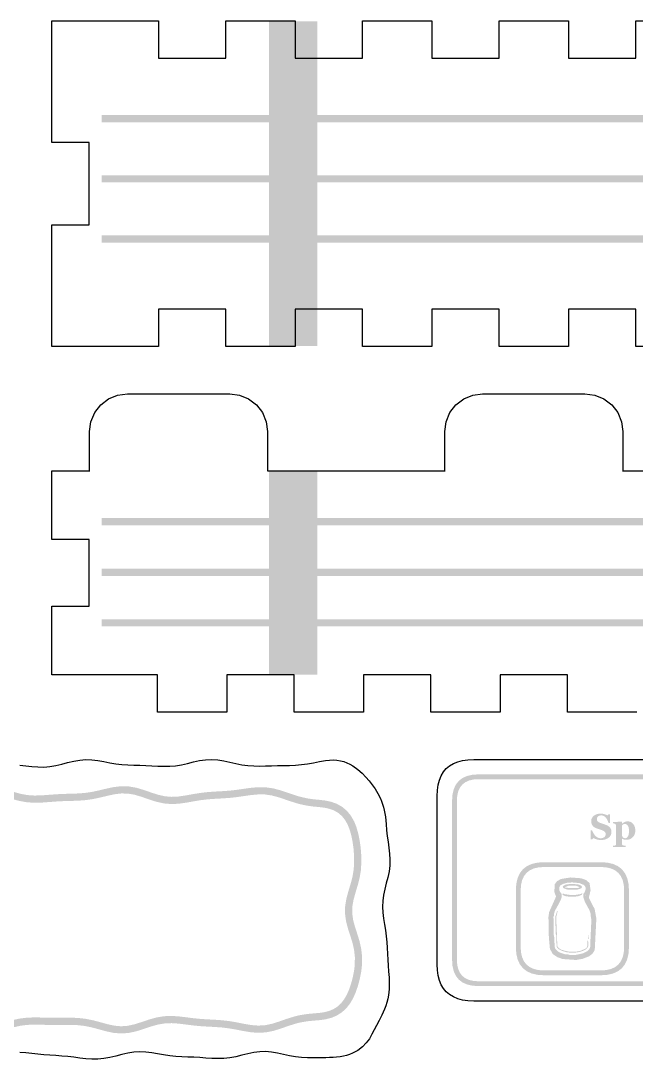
# Model space of a CAD drawing. Header units: millimetres. Extents: x 6 to 294, y 109 to 451.
# Drawn here: x 87.4 to 138.5, y 364.9 to 451.2 of the extents above; entities that cross this region are included whole.
import ezdxf

# ---------------------------------------------------------------- set-up
doc = ezdxf.new("R2010")
doc.units = ezdxf.units.MM
doc.layers.add('CUT', color=1, linetype='Continuous')
doc.layers.add('RASTER', color=7, linetype='Continuous')

msp = doc.modelspace()

# ---------------------------------------------------------------- hatches: boundary and pattern name
at = {"layer": 'RASTER'}
for points in [[(108, 451.2), (112, 451.2), (112, 424.2), (108, 424.2)], [(110.55, 445.8), (110.545, 445.728), (110.531, 445.658), (110.508, 445.59), (110.476, 445.525), (110.436, 445.465), (110.389, 445.411), (110.335, 445.364), (110.275, 445.324), (110.21, 445.292), (110.142, 445.269), (110.072, 445.255), (110, 445.25), (109.928, 445.255), (109.858, 445.269), (109.79, 445.292), (109.725, 445.324), (109.665, 445.364), (109.611, 445.411), (109.564, 445.465), (109.524, 445.525), (109.492, 445.59), (109.469, 445.658), (109.455, 445.728), (109.45, 445.8), (109.455, 445.872), (109.469, 445.942), (109.492, 446.01), (109.524, 446.075), (109.564, 446.135), (109.611, 446.189), (109.665, 446.236), (109.725, 446.276), (109.79, 446.308), (109.858, 446.331), (109.928, 446.345), (110, 446.35), (110.072, 446.345), (110.142, 446.331), (110.21, 446.308), (110.275, 446.276), (110.335, 446.236), (110.389, 446.189), (110.436, 446.135), (110.476, 446.075), (110.508, 446.01), (110.531, 445.942), (110.545, 445.872)], [(94.1, 443.4), (165.9, 443.4), (165.9, 442.8), (94.1, 442.8)], [(94.1, 438.4), (165.9, 438.4), (165.9, 437.8), (94.1, 437.8)], [(110.55, 437.7), (110.545, 437.628), (110.531, 437.558), (110.508, 437.49), (110.476, 437.425), (110.436, 437.365), (110.389, 437.311), (110.335, 437.264), (110.275, 437.224), (110.21, 437.192), (110.142, 437.169), (110.072, 437.155), (110, 437.15), (109.928, 437.155), (109.858, 437.169), (109.79, 437.192), (109.725, 437.224), (109.665, 437.264), (109.611, 437.311), (109.564, 437.365), (109.524, 437.425), (109.492, 437.49), (109.469, 437.558), (109.455, 437.628), (109.45, 437.7), (109.455, 437.772), (109.469, 437.842), (109.492, 437.91), (109.524, 437.975), (109.564, 438.035), (109.611, 438.089), (109.665, 438.136), (109.725, 438.176), (109.79, 438.208), (109.858, 438.231), (109.928, 438.245), (110, 438.25), (110.072, 438.245), (110.142, 438.231), (110.21, 438.208), (110.275, 438.176), (110.335, 438.136), (110.389, 438.089), (110.436, 438.035), (110.476, 437.975), (110.508, 437.91), (110.531, 437.842), (110.545, 437.772)], [(94.1, 433.4), (165.9, 433.4), (165.9, 432.8), (94.1, 432.8)], [(110.55, 429.6), (110.545, 429.528), (110.531, 429.458), (110.508, 429.39), (110.476, 429.325), (110.436, 429.265), (110.389, 429.211), (110.335, 429.164), (110.275, 429.124), (110.21, 429.092), (110.142, 429.069), (110.072, 429.055), (110, 429.05), (109.928, 429.055), (109.858, 429.069), (109.79, 429.092), (109.725, 429.124), (109.665, 429.164), (109.611, 429.211), (109.564, 429.265), (109.524, 429.325), (109.492, 429.39), (109.469, 429.458), (109.455, 429.528), (109.45, 429.6), (109.455, 429.672), (109.469, 429.742), (109.492, 429.81), (109.524, 429.875), (109.564, 429.935), (109.611, 429.989), (109.665, 430.036), (109.725, 430.076), (109.79, 430.108), (109.858, 430.131), (109.928, 430.145), (110, 430.15), (110.072, 430.145), (110.142, 430.131), (110.21, 430.108), (110.275, 430.076), (110.335, 430.036), (110.389, 429.989), (110.436, 429.935), (110.476, 429.875), (110.508, 429.81), (110.531, 429.742), (110.545, 429.672)], [(108, 413.8), (112, 413.8), (112, 396.9), (108, 396.9)], [(110.55, 410.42), (110.545, 410.348), (110.531, 410.278), (110.508, 410.21), (110.476, 410.145), (110.436, 410.085), (110.389, 410.031), (110.335, 409.984), (110.275, 409.944), (110.21, 409.912), (110.142, 409.889), (110.072, 409.875), (110, 409.87), (109.928, 409.875), (109.858, 409.889), (109.79, 409.912), (109.725, 409.944), (109.665, 409.984), (109.611, 410.031), (109.564, 410.085), (109.524, 410.145), (109.492, 410.21), (109.469, 410.278), (109.455, 410.348), (109.45, 410.42), (109.455, 410.492), (109.469, 410.562), (109.492, 410.63), (109.524, 410.695), (109.564, 410.755), (109.611, 410.809), (109.665, 410.856), (109.725, 410.896), (109.79, 410.928), (109.858, 410.951), (109.928, 410.965), (110, 410.97), (110.072, 410.965), (110.142, 410.951), (110.21, 410.928), (110.275, 410.896), (110.335, 410.856), (110.389, 410.809), (110.436, 410.755), (110.476, 410.695), (110.508, 410.63), (110.531, 410.562), (110.545, 410.492)], [(94.1, 409.9), (165.9, 409.9), (165.9, 409.3), (94.1, 409.3)], [(94.1, 405.7), (165.9, 405.7), (165.9, 405.1), (94.1, 405.1)], [(110.55, 405.35), (110.545, 405.278), (110.531, 405.208), (110.508, 405.14), (110.476, 405.075), (110.436, 405.015), (110.389, 404.961), (110.335, 404.914), (110.275, 404.874), (110.21, 404.842), (110.142, 404.819), (110.072, 404.805), (110, 404.8), (109.928, 404.805), (109.858, 404.819), (109.79, 404.842), (109.725, 404.874), (109.665, 404.914), (109.611, 404.961), (109.564, 405.015), (109.524, 405.075), (109.492, 405.14), (109.469, 405.208), (109.455, 405.278), (109.45, 405.35), (109.455, 405.422), (109.469, 405.492), (109.492, 405.56), (109.524, 405.625), (109.564, 405.685), (109.611, 405.739), (109.665, 405.786), (109.725, 405.826), (109.79, 405.858), (109.858, 405.881), (109.928, 405.895), (110, 405.9), (110.072, 405.895), (110.142, 405.881), (110.21, 405.858), (110.275, 405.826), (110.335, 405.786), (110.389, 405.739), (110.436, 405.685), (110.476, 405.625), (110.508, 405.56), (110.531, 405.492), (110.545, 405.422)], [(94.1, 401.5), (165.9, 401.5), (165.9, 400.9), (94.1, 400.9)], [(110.55, 400.28), (110.545, 400.208), (110.531, 400.138), (110.508, 400.07), (110.476, 400.005), (110.436, 399.945), (110.389, 399.891), (110.335, 399.844), (110.275, 399.804), (110.21, 399.772), (110.142, 399.749), (110.072, 399.735), (110, 399.73), (109.928, 399.735), (109.858, 399.749), (109.79, 399.772), (109.725, 399.804), (109.665, 399.844), (109.611, 399.891), (109.564, 399.945), (109.524, 400.005), (109.492, 400.07), (109.469, 400.138), (109.455, 400.208), (109.45, 400.28), (109.455, 400.352), (109.469, 400.422), (109.492, 400.49), (109.524, 400.555), (109.564, 400.615), (109.611, 400.669), (109.665, 400.716), (109.725, 400.756), (109.79, 400.788), (109.858, 400.811), (109.928, 400.825), (110, 400.83), (110.072, 400.825), (110.142, 400.811), (110.21, 400.788), (110.275, 400.756), (110.335, 400.716), (110.389, 400.669), (110.436, 400.615), (110.476, 400.555), (110.508, 400.49), (110.531, 400.422), (110.545, 400.352)], [(20.993, 383.026), (21.109, 383.559), (21.316, 384.005), (21.596, 384.392), (21.925, 384.714), (22.279, 384.977), (22.641, 385.193), (23.005, 385.381), (23.373, 385.558), (23.751, 385.737), (24.148, 385.92), (24.576, 386.102), (25.044, 386.266), (25.568, 386.395), (25.841, 386.434), (26.126, 386.469), (26.718, 386.507), (27.32, 386.54), (27.931, 386.589), (28.545, 386.668), (29.152, 386.772), (29.746, 386.878), (30.323, 386.953), (30.886, 386.967), (31.446, 386.903), (32.016, 386.761), (32.603, 386.564), (33.211, 386.354), (33.839, 386.182), (34.481, 386.09), (35.124, 386.098), (35.755, 386.19), (36.368, 386.329), (36.964, 386.472), (37.548, 386.586), (38.128, 386.659), (38.714, 386.695), (39.309, 386.712), (39.914, 386.731), (40.52, 386.767), (41.122, 386.814), (41.711, 386.854), (42.288, 386.859), (42.857, 386.809), (43.428, 386.693), (44.012, 386.522), (44.615, 386.329), (45.237, 386.16), (45.878, 386.062), (46.525, 386.066), (47.164, 386.169), (47.784, 386.339), (48.385, 386.526), (48.968, 386.687), (49.539, 386.794), (50.11, 386.839), (50.69, 386.833), (51.283, 386.8), (51.886, 386.764), (52.492, 386.742), (53.094, 386.733), (53.686, 386.719), (54.269, 386.68), (54.847, 386.598), (55.431, 386.473), (56.029, 386.32), (56.644, 386.177), (57.278, 386.086), (57.923, 386.085), (58.564, 386.184), (59.19, 386.361), (59.796, 386.57), (60.381, 386.762), (60.95, 386.896), (61.511, 386.953), (62.077, 386.936), (62.657, 386.863), (63.253, 386.765), (63.861, 386.673), (64.473, 386.606), (65.081, 386.564), (65.68, 386.531), (66.271, 386.486), (66.859, 386.416), (67.453, 386.322), (68.06, 386.224), (68.683, 386.156), (69.319, 386.154), (69.958, 386.238), (70.586, 386.401), (71.196, 386.607), (71.786, 386.808), (72.356, 386.957), (72.913, 387.025), (73.47, 387.005), (74.039, 386.908), (74.628, 386.765), (75.234, 386.613), (75.852, 386.489), (76.473, 386.412), (77.089, 386.378), (77.694, 386.367), (78.291, 386.356), (78.884, 386.331), (79.483, 386.294), (80.093, 386.263), (80.716, 386.267), (81.346, 386.331), (81.972, 386.462), (82.586, 386.639), (83.182, 386.824), (83.757, 386.972), (84.315, 387.045), (84.868, 387.029), (85.431, 386.925), (86.013, 386.756), (86.614, 386.564), (87.234, 386.393), (87.864, 386.281), (88.494, 386.239), (89.115, 386.254), (89.722, 386.299), (90.319, 386.344), (90.912, 386.375), (91.509, 386.392), (92.116, 386.411), (92.732, 386.457), (93.352, 386.544), (93.966, 386.673), (94.567, 386.818), (95.15, 386.944), (95.715, 387.013), (96.271, 387.002), (96.831, 386.904), (97.408, 386.732), (98.004, 386.523), (98.621, 386.325), (99.255, 386.184), (99.895, 386.13), (100.529, 386.162), (101.148, 386.252), (101.751, 386.361), (102.342, 386.458), (102.928, 386.527), (103.519, 386.569), (104.119, 386.602), (104.727, 386.644), (105.338, 386.711), (105.942, 386.798), (106.535, 386.882), (107.111, 386.934), (107.676, 386.926), (108.239, 386.842), (108.813, 386.688), (109.405, 386.487), (110.004, 386.288), (110.308, 386.192), (110.605, 386.115), (111.151, 385.998), (111.661, 385.928), (112.136, 385.883), (112.581, 385.83), (112.996, 385.743), (113.381, 385.605), (113.731, 385.407), (114.041, 385.145), (114.305, 384.821), (114.523, 384.44), (114.696, 384.006), (114.831, 383.525), (114.937, 383.002), (115.016, 382.439), (115.04, 382.138), (115.062, 381.844), (115.068, 381.258), (115.031, 380.685), (114.936, 380.112), (114.787, 379.531), (114.606, 378.934), (114.436, 378.317), (114.324, 377.681), (114.308, 377.034), (114.395, 376.391), (114.561, 375.765), (114.758, 375.16), (114.938, 374.573), (115.066, 374.001), (115.127, 373.435), (115.125, 372.857), (115.098, 372.569), (115.064, 372.273), (114.952, 371.715), (114.812, 371.198), (114.651, 370.723), (114.464, 370.293), (114.246, 369.911), (113.991, 369.581), (113.696, 369.306), (113.363, 369.091), (112.993, 368.933), (112.589, 368.83), (112.151, 368.768), (111.679, 368.728), (111.169, 368.679), (110.62, 368.593), (110.32, 368.531), (110.01, 368.446), (109.405, 368.257), (108.805, 368.045), (108.225, 367.863), (107.661, 367.749), (107.103, 367.716), (106.536, 367.76), (105.954, 367.858), (105.355, 367.977), (104.744, 368.083), (104.129, 368.157), (103.518, 368.201), (102.917, 368.232), (102.324, 368.269), (101.734, 368.328), (101.137, 368.404), (100.528, 368.479), (99.904, 368.52), (99.269, 368.496), (98.635, 368.39), (98.011, 368.216), (97.406, 368.011), (96.822, 367.825), (96.257, 367.699), (95.703, 367.66), (95.145, 367.709), (94.572, 367.833), (93.979, 367.997), (93.368, 368.159), (92.746, 368.284), (92.122, 368.354), (91.504, 368.375), (90.897, 368.37), (90.3, 368.363), (89.706, 368.37), (89.107, 368.387), (88.497, 368.398), (87.876, 368.375), (87.249, 368.296), (86.627, 368.161), (86.018, 367.989), (85.428, 367.821), (84.857, 367.699), (84.301, 367.655), (83.746, 367.701), (83.179, 367.832), (82.593, 368.019), (81.986, 368.219), (81.361, 368.385), (80.727, 368.481), (80.095, 368.501), (79.474, 368.461), (78.867, 368.395), (78.272, 368.33), (77.681, 368.284), (77.085, 368.255), (76.481, 368.226), (75.867, 368.176), (75.251, 368.091), (74.64, 367.972), (74.043, 367.845), (73.463, 367.744), (72.9, 367.703), (72.342, 367.742), (71.778, 367.864), (71.196, 368.051), (70.594, 368.264), (69.971, 368.452), (69.333, 368.57), (68.691, 368.595), (68.058, 368.533), (67.441, 368.417), (66.842, 368.29), (66.254, 368.182), (65.671, 368.109), (65.083, 368.067), (64.485, 368.04), (63.879, 368.007), (63.27, 367.955), (62.668, 367.887), (62.077, 367.825), (61.501, 367.798), (60.935, 367.829), (60.368, 367.931), (59.789, 368.096), (59.191, 368.296), (58.574, 368.484), (57.937, 368.612), (57.291, 368.643), (56.649, 368.572), (56.024, 368.427), (55.419, 368.251), (54.831, 368.091), (54.255, 367.976), (53.681, 367.916), (53.1, 367.904), (52.507, 367.917), (51.905, 367.933), (51.299, 367.937), (50.698, 367.929), (50.107, 367.927), (49.527, 367.955), (48.952, 368.03), (48.372, 368.157), (47.779, 368.319), (47.167, 368.484), (46.537, 368.605), (45.892, 368.64), (45.248, 368.572), (44.617, 368.416), (44.006, 368.215), (43.415, 368.019), (42.841, 367.87), (42.277, 367.792), (41.71, 367.784), (41.131, 367.833), (40.537, 367.909), (39.932, 367.984), (39.322, 368.039), (38.716, 368.074), (38.12, 368.105), (37.532, 368.153), (36.947, 368.231), (36.356, 368.339), (35.752, 368.457), (35.13, 368.552), (34.494, 368.584), (33.853, 368.527), (33.219, 368.381), (32.604, 368.18), (32.008, 367.97), (31.433, 367.802), (30.872, 367.707), (30.316, 367.698), (29.748, 367.767), (29.164, 367.888), (28.562, 368.025), (27.947, 368.142), (27.329, 368.222), (26.716, 368.264), (26.116, 368.286), (25.825, 368.307), (25.55, 368.329), (25.024, 368.422), (24.553, 368.558), (24.125, 368.725), (23.732, 368.908), (23.363, 369.099), (23.008, 369.295), (22.658, 369.503), (22.309, 369.734), (21.964, 370.005), (21.635, 370.329), (21.343, 370.714), (21.117, 371.157), (20.975, 371.687), (20.396, 371.53), (20.556, 370.942), (20.834, 370.396), (21.183, 369.935), (21.566, 369.556), (21.956, 369.248), (22.339, 368.995), (22.71, 368.774), (23.08, 368.57), (23.468, 368.37), (23.89, 368.173), (24.362, 367.989), (24.89, 367.837), (25.465, 367.735), (25.779, 367.709), (26.087, 367.687), (26.684, 367.664), (27.271, 367.624), (27.853, 367.55), (28.438, 367.437), (29.036, 367.302), (29.652, 367.175), (30.284, 367.099), (30.928, 367.11), (31.567, 367.217), (32.192, 367.399), (32.796, 367.612), (33.381, 367.803), (33.947, 367.934), (34.506, 367.985), (35.07, 367.956), (35.648, 367.866), (36.244, 367.749), (36.853, 367.638), (37.468, 367.556), (38.08, 367.506), (38.684, 367.475), (39.278, 367.441), (39.868, 367.387), (40.463, 367.314), (41.069, 367.236), (41.69, 367.185), (42.323, 367.193), (42.959, 367.282), (43.585, 367.444), (44.194, 367.646), (44.783, 367.84), (45.352, 367.981), (45.908, 368.04), (46.463, 368.009), (47.033, 367.899), (47.621, 367.741), (48.228, 367.574), (48.848, 367.439), (49.473, 367.357), (50.093, 367.327), (50.702, 367.329), (51.301, 367.337), (51.895, 367.333), (52.493, 367.318), (53.1, 367.304), (53.719, 367.318), (54.345, 367.383), (54.969, 367.507), (55.581, 367.674), (56.176, 367.846), (56.751, 367.981), (57.309, 368.044), (57.863, 368.017), (58.426, 367.903), (59.009, 367.724), (59.611, 367.523), (60.232, 367.346), (60.865, 367.233), (61.499, 367.198), (62.123, 367.227), (62.732, 367.291), (63.33, 367.358), (63.921, 367.409), (64.515, 367.441), (65.117, 367.468), (65.729, 367.512), (66.346, 367.589), (66.958, 367.701), (67.559, 367.829), (68.142, 367.939), (68.709, 367.995), (69.267, 367.974), (69.829, 367.869), (70.406, 367.694), (71.004, 367.482), (71.622, 367.284), (72.258, 367.148), (72.9, 367.103), (73.537, 367.149), (74.157, 367.256), (74.76, 367.384), (75.349, 367.499), (75.933, 367.58), (76.519, 367.627), (77.115, 367.655), (77.719, 367.685), (78.328, 367.733), (78.933, 367.798), (79.526, 367.864), (80.105, 367.901), (80.673, 367.884), (81.239, 367.797), (81.814, 367.644), (82.407, 367.449), (83.021, 367.253), (83.654, 367.109), (84.299, 367.055), (84.943, 367.105), (85.572, 367.239), (86.182, 367.412), (86.773, 367.579), (87.351, 367.705), (87.924, 367.777), (88.503, 367.798), (89.093, 367.788), (89.694, 367.77), (90.3, 367.763), (90.903, 367.77), (91.496, 367.775), (92.078, 367.755), (92.654, 367.691), (93.232, 367.575), (93.821, 367.418), (94.428, 367.25), (95.055, 367.116), (95.697, 367.06), (96.343, 367.106), (96.978, 367.246), (97.594, 367.441), (98.189, 367.642), (98.765, 367.804), (99.331, 367.899), (99.896, 367.921), (100.472, 367.882), (101.063, 367.809), (101.666, 367.732), (102.276, 367.671), (102.883, 367.633), (103.482, 367.602), (104.071, 367.56), (104.656, 367.489), (105.245, 367.387), (105.846, 367.268), (106.464, 367.165), (107.097, 367.116), (107.739, 367.154), (108.375, 367.282), (108.995, 367.475), (109.595, 367.687), (110.183, 367.872), (110.461, 367.948), (110.723, 368.002), (111.245, 368.084), (111.733, 368.13), (112.219, 368.172), (112.706, 368.241), (113.186, 368.365), (113.645, 368.561), (114.065, 368.833), (114.434, 369.176), (114.745, 369.578), (115.001, 370.025), (115.211, 370.507), (115.386, 371.024), (115.536, 371.578), (115.655, 372.173), (115.694, 372.506), (115.725, 372.837), (115.726, 373.466), (115.658, 374.099), (115.518, 374.727), (115.33, 375.341), (115.136, 375.935), (114.984, 376.509), (114.907, 377.067), (114.921, 377.62), (115.021, 378.184), (115.183, 378.767), (115.364, 379.37), (115.523, 379.988), (115.627, 380.616), (115.668, 381.242), (115.661, 381.863), (115.638, 382.184), (115.612, 382.51), (115.528, 383.103), (115.414, 383.665), (115.264, 384.198), (115.064, 384.7), (114.8, 385.161), (114.469, 385.565), (114.074, 385.899), (113.631, 386.15), (113.159, 386.32), (112.678, 386.422), (112.201, 386.479), (111.731, 386.524), (111.256, 386.589), (110.739, 386.7), (110.474, 386.769), (110.19, 386.858), (109.595, 387.056), (108.987, 387.262), (108.361, 387.43), (107.724, 387.524), (107.089, 387.534), (106.465, 387.478), (105.858, 387.392), (105.262, 387.306), (104.673, 387.242), (104.081, 387.201), (103.481, 387.168), (102.872, 387.124), (102.258, 387.052), (101.649, 386.952), (101.052, 386.844), (100.471, 386.759), (99.905, 386.73), (99.345, 386.777), (98.779, 386.904), (98.196, 387.092), (97.592, 387.303), (96.969, 387.488), (96.329, 387.599), (95.685, 387.613), (95.05, 387.536), (94.433, 387.403), (93.834, 387.258), (93.248, 387.135), (92.668, 387.053), (92.084, 387.011), (91.491, 386.991), (90.888, 386.974), (90.281, 386.943), (89.678, 386.897), (89.085, 386.854), (88.506, 386.839), (87.936, 386.876), (87.366, 386.978), (86.786, 387.139), (86.187, 387.33), (85.569, 387.509), (84.932, 387.625), (84.285, 387.645), (83.643, 387.561), (83.018, 387.402), (82.414, 387.214), (81.828, 387.044), (81.254, 386.924), (80.684, 386.866), (80.107, 386.863), (79.517, 386.893), (78.916, 386.93), (78.309, 386.956), (77.706, 386.967), (77.111, 386.977), (76.527, 387.009), (75.948, 387.081), (75.366, 387.198), (74.772, 387.347), (74.161, 387.496), (73.53, 387.602), (72.887, 387.624), (72.244, 387.546), (71.614, 387.382), (71.004, 387.175), (70.414, 386.976), (69.842, 386.827), (69.281, 386.753), (68.717, 386.755), (68.14, 386.819), (67.547, 386.914), (66.941, 387.01), (66.329, 387.083), (65.72, 387.13), (65.119, 387.163), (64.527, 387.204), (63.939, 387.268), (63.347, 387.357), (62.743, 387.457), (62.123, 387.534), (61.489, 387.553), (60.85, 387.488), (60.219, 387.34), (59.604, 387.139), (59.01, 386.933), (58.436, 386.77), (57.877, 386.683), (57.322, 386.684), (56.756, 386.766), (56.171, 386.903), (55.569, 387.057), (54.953, 387.189), (54.331, 387.277), (53.714, 387.319), (53.106, 387.333), (52.508, 387.342), (51.914, 387.363), (51.317, 387.399), (50.71, 387.433), (50.09, 387.438), (49.461, 387.388), (48.832, 387.272), (48.215, 387.102), (47.616, 386.914), (47.036, 386.756), (46.475, 386.664), (45.922, 386.661), (45.363, 386.747), (44.785, 386.905), (44.188, 387.096), (43.572, 387.275), (42.943, 387.402), (42.312, 387.459), (41.689, 387.454), (41.078, 387.413), (40.48, 387.365), (39.886, 387.331), (39.291, 387.312), (38.686, 387.294), (38.072, 387.256), (37.452, 387.179), (36.836, 387.058), (36.232, 386.914), (35.645, 386.78), (35.076, 386.696), (34.519, 386.689), (33.961, 386.769), (33.389, 386.927), (32.797, 387.132), (32.184, 387.337), (31.554, 387.493), (30.914, 387.567), (30.277, 387.552), (29.654, 387.471), (29.048, 387.363), (28.455, 387.261), (27.869, 387.186), (27.28, 387.138), (26.682, 387.106), (26.076, 387.067), (25.761, 387.029), (25.444, 386.982), (24.874, 386.841), (24.361, 386.662), (23.906, 386.469), (23.497, 386.281), (23.115, 386.1), (22.738, 385.918), (22.349, 385.717), (21.944, 385.475), (21.534, 385.169), (21.141, 384.782), (20.797, 384.308), (20.54, 383.749), (20.407, 383.155)], [(135.591, 383.144), (135.543, 383.145), (135.497, 383.147), (135.451, 383.151), (135.407, 383.156), (135.363, 383.163), (135.319, 383.171), (135.277, 383.18), (135.235, 383.191), (135.195, 383.203), (135.156, 383.216), (135.119, 383.229), (135.083, 383.242), (135.049, 383.257), (135.017, 383.271), (134.986, 383.287), (134.956, 383.303), (134.855, 383.2), (134.731, 383.2), (134.712, 383.951), (134.838, 383.951), (134.849, 383.925), (134.86, 383.897), (134.873, 383.87), (134.886, 383.842), (134.9, 383.813), (134.915, 383.784), (134.93, 383.755), (134.946, 383.726), (134.963, 383.697), (134.98, 383.668), (134.998, 383.64), (135.017, 383.613), (135.036, 383.587), (135.056, 383.562), (135.077, 383.537), (135.098, 383.513), (135.121, 383.49), (135.144, 383.467), (135.168, 383.445), (135.193, 383.424), (135.218, 383.405), (135.244, 383.387), (135.271, 383.37), (135.298, 383.354), (135.327, 383.339), (135.356, 383.327), (135.387, 383.316), (135.418, 383.308), (135.451, 383.301), (135.485, 383.296), (135.52, 383.293), (135.557, 383.292), (135.605, 383.294), (135.651, 383.298), (135.693, 383.306), (135.733, 383.317), (135.77, 383.33), (135.803, 383.347), (135.834, 383.367), (135.862, 383.39), (135.887, 383.415), (135.909, 383.442), (135.927, 383.47), (135.942, 383.5), (135.954, 383.531), (135.962, 383.564), (135.967, 383.599), (135.968, 383.635), (135.967, 383.665), (135.963, 383.693), (135.956, 383.721), (135.946, 383.747), (135.933, 383.772), (135.918, 383.796), (135.9, 383.818), (135.878, 383.839), (135.854, 383.86), (135.827, 383.879), (135.797, 383.898), (135.764, 383.916), (135.727, 383.934), (135.688, 383.951), (135.645, 383.967), (135.599, 383.982), (135.569, 383.992), (135.539, 384.002), (135.51, 384.011), (135.481, 384.02), (135.453, 384.029), (135.426, 384.038), (135.399, 384.047), (135.373, 384.055), (135.347, 384.064), (135.322, 384.072), (135.297, 384.081), (135.273, 384.09), (135.249, 384.098), (135.225, 384.107), (135.202, 384.116), (135.179, 384.124), (135.128, 384.146), (135.081, 384.171), (135.037, 384.197), (134.996, 384.226), (134.959, 384.257), (134.925, 384.29), (134.895, 384.325), (134.868, 384.363), (134.844, 384.402), (134.823, 384.443), (134.806, 384.485), (134.791, 384.528), (134.78, 384.571), (134.772, 384.617), (134.767, 384.663), (134.766, 384.71), (134.767, 384.741), (134.769, 384.77), (134.773, 384.8), (134.779, 384.829), (134.786, 384.859), (134.796, 384.887), (134.806, 384.916), (134.819, 384.944), (134.833, 384.972), (134.848, 384.999), (134.865, 385.025), (134.883, 385.05), (134.903, 385.075), (134.925, 385.099), (134.948, 385.123), (134.972, 385.145), (134.997, 385.166), (135.024, 385.185), (135.053, 385.204), (135.083, 385.221), (135.114, 385.238), (135.148, 385.253), (135.183, 385.268), (135.22, 385.282), (135.258, 385.294), (135.297, 385.305), (135.337, 385.314), (135.377, 385.321), (135.419, 385.327), (135.461, 385.331), (135.504, 385.333), (135.548, 385.334), (135.591, 385.334), (135.633, 385.331), (135.675, 385.328), (135.715, 385.322), (135.756, 385.316), (135.795, 385.307), (135.834, 385.298), (135.872, 385.287), (135.909, 385.275), (135.943, 385.263), (135.976, 385.251), (136.007, 385.239), (136.035, 385.227), (136.062, 385.215), (136.086, 385.203), (136.109, 385.191), (136.198, 385.279), (136.326, 385.279), (136.338, 384.57), (136.212, 384.57), (136.2, 384.598), (136.189, 384.627), (136.177, 384.656), (136.164, 384.685), (136.151, 384.714), (136.137, 384.744), (136.123, 384.774), (136.108, 384.803), (136.093, 384.832), (136.078, 384.86), (136.063, 384.887), (136.047, 384.913), (136.032, 384.937), (136.016, 384.96), (136, 384.981), (135.983, 385.002), (135.965, 385.022), (135.946, 385.042), (135.926, 385.061), (135.906, 385.078), (135.885, 385.095), (135.863, 385.11), (135.841, 385.124), (135.818, 385.137), (135.794, 385.149), (135.769, 385.159), (135.743, 385.168), (135.716, 385.175), (135.688, 385.181), (135.659, 385.185), (135.629, 385.187), (135.598, 385.188), (135.559, 385.186), (135.522, 385.182), (135.487, 385.175), (135.454, 385.165), (135.423, 385.153), (135.393, 385.138), (135.365, 385.119), (135.339, 385.098), (135.316, 385.075), (135.295, 385.051), (135.278, 385.025), (135.264, 384.998), (135.253, 384.97), (135.245, 384.941), (135.241, 384.91), (135.239, 384.877), (135.24, 384.847), (135.244, 384.818), (135.251, 384.79), (135.261, 384.764), (135.273, 384.739), (135.288, 384.716), (135.306, 384.694), (135.326, 384.674), (135.349, 384.654), (135.376, 384.635), (135.405, 384.617), (135.438, 384.599), (135.473, 384.582), (135.512, 384.566), (135.553, 384.55), (135.598, 384.534), (135.625, 384.525), (135.652, 384.516), (135.68, 384.507), (135.707, 384.498), (135.735, 384.489), (135.763, 384.48), (135.791, 384.47), (135.819, 384.461), (135.847, 384.452), (135.874, 384.443), (135.9, 384.434), (135.926, 384.425), (135.95, 384.417), (135.974, 384.408), (135.997, 384.399), (136.02, 384.391), (136.071, 384.369), (136.12, 384.346), (136.165, 384.321), (136.207, 384.293), (136.245, 384.264), (136.281, 384.233), (136.314, 384.2), (136.343, 384.165), (136.369, 384.127), (136.391, 384.088), (136.41, 384.047), (136.426, 384.003), (136.438, 383.957), (136.446, 383.909), (136.452, 383.859), (136.453, 383.806), (136.452, 383.773), (136.449, 383.74), (136.444, 383.707), (136.438, 383.674), (136.429, 383.641), (136.418, 383.609), (136.405, 383.577), (136.39, 383.546), (136.374, 383.515), (136.356, 383.485), (136.337, 383.457), (136.316, 383.43), (136.294, 383.405), (136.271, 383.381), (136.246, 383.358), (136.22, 383.336), (136.191, 383.314), (136.16, 383.293), (136.127, 383.273), (136.094, 383.255), (136.06, 383.237), (136.024, 383.222), (135.987, 383.207), (135.949, 383.194), (135.91, 383.182), (135.869, 383.172), (135.827, 383.164), (135.783, 383.157), (135.737, 383.151), (135.69, 383.147), (135.641, 383.145), (135.591, 383.144)]]:
    msp.add_hatch(color=7, dxfattribs=at).paths.add_polyline_path(points)
h = msp.add_hatch(color=7, dxfattribs=at)
h.paths.add_polyline_path([(123.207, 386.4), (123.241, 386.916), (123.344, 387.362), (123.516, 387.741), (123.757, 388.05), (124.066, 388.291), (124.444, 388.463), (124.891, 388.566), (125.407, 388.6), (182.607, 388.6), (183.122, 388.566), (183.569, 388.463), (183.947, 388.291), (184.257, 388.05), (184.497, 387.741), (184.669, 387.362), (184.772, 386.916), (184.807, 386.4), (184.807, 373.2), (184.772, 372.684), (184.669, 372.237), (184.497, 371.859), (184.257, 371.55), (183.947, 371.309), (183.569, 371.138), (183.122, 371.034), (182.607, 371), (125.407, 371), (124.891, 371.034), (124.444, 371.138), (124.066, 371.309), (123.757, 371.55), (123.516, 371.859), (123.344, 372.237), (123.241, 372.684), (123.207, 373.2)])
h.paths.add_polyline_path([(123.607, 386.4), (123.607, 373.2), (123.635, 372.778), (123.719, 372.413), (123.86, 372.103), (124.057, 371.85), (124.31, 371.653), (124.619, 371.513), (124.985, 371.428), (125.407, 371.4), (182.607, 371.4), (183.028, 371.428), (183.394, 371.513), (183.703, 371.653), (183.957, 371.85), (184.153, 372.103), (184.294, 372.413), (184.378, 372.778), (184.407, 373.2), (184.407, 386.4), (184.378, 386.822), (184.294, 387.188), (184.153, 387.497), (183.957, 387.75), (183.703, 387.947), (183.394, 388.088), (183.028, 388.172), (182.607, 388.2), (125.407, 388.2), (124.985, 388.172), (124.619, 388.088), (124.31, 387.947), (124.057, 387.75), (123.86, 387.497), (123.719, 387.188), (123.635, 386.822), (123.607, 386.4)], flags=0)
h = msp.add_hatch(color=7, dxfattribs=at)
h.paths.add_polyline_path([(138.434, 383.913), (138.431, 383.837), (138.421, 383.764), (138.405, 383.694), (138.382, 383.626), (138.353, 383.561), (138.318, 383.499), (138.276, 383.44), (138.227, 383.383), (138.174, 383.331), (138.117, 383.286), (138.057, 383.248), (137.993, 383.217), (137.926, 383.193), (137.856, 383.176), (137.782, 383.165), (137.704, 383.162), (137.67, 383.162), (137.637, 383.164), (137.606, 383.166), (137.577, 383.169), (137.549, 383.173), (137.523, 383.178), (137.499, 383.184), (137.476, 383.19), (137.454, 383.198), (137.434, 383.206), (137.414, 383.214), (137.396, 383.222), (137.378, 383.231), (137.361, 383.24), (137.346, 383.25), (137.331, 383.26), (137.319, 383.26), (137.319, 382.848), (137.319, 382.836), (137.32, 382.824), (137.322, 382.812), (137.325, 382.8), (137.328, 382.79), (137.332, 382.779), (137.336, 382.769), (137.342, 382.759), (137.348, 382.75), (137.354, 382.741), (137.361, 382.733), (137.369, 382.726), (137.377, 382.719), (137.386, 382.713), (137.396, 382.708), (137.405, 382.703), (137.416, 382.699), (137.427, 382.696), (137.44, 382.692), (137.453, 382.688), (137.468, 382.684), (137.483, 382.681), (137.5, 382.677), (137.518, 382.674), (137.535, 382.671), (137.552, 382.668), (137.569, 382.666), (137.584, 382.664), (137.599, 382.662), (137.613, 382.66), (137.626, 382.659), (137.638, 382.658), (137.638, 382.55), (136.581, 382.55), (136.581, 382.658), (136.59, 382.659), (136.6, 382.66), (136.611, 382.661), (136.622, 382.662), (136.634, 382.664), (136.646, 382.665), (136.659, 382.667), (136.673, 382.669), (136.687, 382.671), (136.699, 382.673), (136.711, 382.675), (136.722, 382.677), (136.732, 382.679), (136.741, 382.681), (136.749, 382.684), (136.757, 382.686), (136.768, 382.69), (136.778, 382.695), (136.788, 382.701), (136.796, 382.708), (136.803, 382.715), (136.81, 382.723), (136.816, 382.731), (136.82, 382.741), (136.824, 382.751), (136.828, 382.761), (136.831, 382.771), (136.833, 382.782), (136.835, 382.794), (136.836, 382.805), (136.837, 382.817), (136.837, 382.829), (136.837, 384.328), (136.836, 384.34), (136.834, 384.351), (136.832, 384.363), (136.829, 384.373), (136.826, 384.384), (136.823, 384.394), (136.819, 384.404), (136.814, 384.413), (136.81, 384.422), (136.804, 384.431), (136.798, 384.439), (136.791, 384.447), (136.783, 384.455), (136.775, 384.463), (136.766, 384.47), (136.757, 384.477), (136.749, 384.482), (136.741, 384.486), (136.732, 384.491), (136.723, 384.495), (136.713, 384.499), (136.702, 384.502), (136.691, 384.506), (136.679, 384.509), (136.667, 384.512), (136.655, 384.515), (136.643, 384.517), (136.631, 384.519), (136.619, 384.521), (136.607, 384.523), (136.595, 384.524), (136.584, 384.526), (136.584, 384.633), (137.297, 384.671), (137.319, 384.652), (137.319, 384.489), (137.331, 384.486), (137.355, 384.51), (137.38, 384.532), (137.406, 384.554), (137.433, 384.573), (137.46, 384.592), (137.488, 384.609), (137.516, 384.624), (137.545, 384.638), (137.575, 384.651), (137.604, 384.662), (137.634, 384.672), (137.663, 384.679), (137.692, 384.685), (137.721, 384.689), (137.75, 384.692), (137.779, 384.693), (137.853, 384.689), (137.923, 384.679), (137.989, 384.662), (138.05, 384.639), (138.108, 384.609), (138.162, 384.572), (138.212, 384.528), (138.258, 384.478), (138.299, 384.422), (138.335, 384.362), (138.365, 384.298), (138.39, 384.23), (138.409, 384.157), (138.423, 384.08), (138.431, 383.999), (138.434, 383.913)])
h.paths.add_polyline_path([(137.908, 383.908), (137.908, 383.935), (137.907, 383.962), (137.906, 383.989), (137.904, 384.015), (137.902, 384.041), (137.899, 384.067), (137.896, 384.092), (137.892, 384.118), (137.887, 384.142), (137.882, 384.167), (137.876, 384.19), (137.869, 384.213), (137.862, 384.235), (137.854, 384.256), (137.845, 384.277), (137.835, 384.297), (137.824, 384.316), (137.813, 384.335), (137.801, 384.352), (137.789, 384.368), (137.775, 384.383), (137.761, 384.398), (137.746, 384.411), (137.73, 384.423), (137.713, 384.434), (137.696, 384.444), (137.677, 384.452), (137.658, 384.458), (137.637, 384.463), (137.616, 384.467), (137.594, 384.469), (137.571, 384.47), (137.548, 384.47), (137.526, 384.468), (137.505, 384.465), (137.485, 384.462), (137.467, 384.457), (137.45, 384.451), (137.434, 384.445), (137.419, 384.437), (137.405, 384.429), (137.391, 384.419), (137.378, 384.41), (137.365, 384.399), (137.353, 384.388), (137.341, 384.376), (137.33, 384.364), (137.319, 384.351), (137.319, 383.521), (137.322, 383.513), (137.324, 383.505), (137.328, 383.496), (137.332, 383.487), (137.336, 383.478), (137.341, 383.467), (137.347, 383.457), (137.353, 383.445), (137.359, 383.434), (137.365, 383.423), (137.371, 383.413), (137.378, 383.404), (137.384, 383.395), (137.39, 383.386), (137.396, 383.379), (137.403, 383.371), (137.412, 383.362), (137.422, 383.353), (137.431, 383.345), (137.442, 383.337), (137.452, 383.33), (137.463, 383.324), (137.475, 383.318), (137.486, 383.313), (137.498, 383.308), (137.51, 383.304), (137.522, 383.301), (137.535, 383.299), (137.548, 383.296), (137.561, 383.295), (137.575, 383.294), (137.589, 383.294), (137.624, 383.296), (137.657, 383.304), (137.689, 383.316), (137.719, 383.333), (137.747, 383.355), (137.774, 383.382), (137.798, 383.413), (137.821, 383.45), (137.841, 383.491), (137.859, 383.537), (137.874, 383.587), (137.886, 383.642), (137.896, 383.702), (137.902, 383.766), (137.907, 383.834), (137.908, 383.908)], flags=0)
h = msp.add_hatch(color=7, dxfattribs=at)
h.paths.add_polyline_path([(128.507, 378.95), (128.543, 379.501), (128.653, 379.978), (128.837, 380.382), (129.094, 380.713), (129.425, 380.97), (129.828, 381.153), (130.306, 381.263), (130.857, 381.3), (135.557, 381.3), (136.107, 381.263), (136.585, 381.153), (136.989, 380.97), (137.319, 380.713), (137.576, 380.382), (137.76, 379.978), (137.87, 379.501), (137.907, 378.95), (137.907, 374.25), (137.87, 373.699), (137.76, 373.222), (137.576, 372.818), (137.319, 372.487), (136.989, 372.23), (136.585, 372.047), (136.107, 371.937), (135.557, 371.9), (130.857, 371.9), (130.306, 371.937), (129.828, 372.047), (129.425, 372.23), (129.094, 372.487), (128.837, 372.818), (128.653, 373.222), (128.543, 373.699), (128.507, 374.25)])
h.paths.add_polyline_path([(128.907, 378.95), (128.907, 374.25), (128.937, 373.793), (129.028, 373.397), (129.181, 373.062), (129.394, 372.788), (129.668, 372.574), (130.003, 372.422), (130.4, 372.33), (130.857, 372.3), (135.557, 372.3), (136.014, 372.33), (136.41, 372.422), (136.745, 372.574), (137.019, 372.787), (137.232, 373.062), (137.385, 373.397), (137.476, 373.793), (137.507, 374.25), (137.507, 378.95), (137.476, 379.407), (137.385, 379.803), (137.232, 380.138), (137.019, 380.413), (136.745, 380.626), (136.41, 380.778), (136.014, 380.87), (135.557, 380.9), (130.857, 380.9), (130.4, 380.87), (130.003, 380.778), (129.668, 380.626), (129.394, 380.412), (129.181, 380.138), (129.028, 379.803), (128.937, 379.407), (128.907, 378.95)], flags=0)
h = msp.add_hatch(color=7, dxfattribs=at)
h.paths.add_polyline_path([(133.052, 380.03), (133.934, 379.963), (134.36, 379.807), (134.628, 379.565), (134.718, 378.978), (134.576, 378.343), (135.058, 377.394), (135.198, 376.617), (135.063, 373.991), (134.86, 373.676), (134.578, 373.47), (134.032, 373.26), (133.503, 373.171), (132.383, 373.251), (131.969, 373.403), (131.569, 373.664), (131.335, 374.108), (131.249, 375.089), (131.216, 376.745), (131.272, 377.146), (131.846, 378.443), (131.71, 378.809), (131.732, 379.455), (131.916, 379.709), (132.257, 379.904)])
h.paths.add_polyline_path([(133.065, 379.708), (132.365, 379.597), (132.134, 379.465), (132.048, 379.346), (132.032, 378.862), (132.191, 378.432), (131.583, 377.057), (131.537, 376.726), (131.568, 375.107), (131.648, 374.2), (131.813, 373.886), (132.113, 373.691), (132.451, 373.567), (133.488, 373.493), (133.948, 373.571), (134.423, 373.753), (134.623, 373.9), (134.748, 374.092), (134.876, 376.597), (134.752, 377.291), (134.239, 378.301), (134.392, 378.989), (134.329, 379.404), (134.191, 379.528), (133.866, 379.647), (133.065, 379.708)], flags=0)
h = msp.add_hatch(color=7, dxfattribs=at)
h.paths.add_polyline_path([(132.863, 379.776), (133.528, 379.786), (133.592, 379.754), (133.72, 379.754), (134.074, 379.658), (134.308, 379.539), (134.372, 379.474), (134.459, 379.304), (134.491, 379.08), (134.459, 379.015), (134.459, 378.855), (134.372, 378.685), (134.266, 378.566), (134.298, 378.309), (134.481, 377.914), (134.844, 377.249), (134.94, 376.8), (134.94, 375.772), (134.908, 375.708), (134.908, 375.034), (134.876, 374.97), (134.876, 374.295), (134.844, 374.135), (134.757, 373.965), (134.533, 373.74), (134.074, 373.525), (133.656, 373.428), (133.431, 373.428), (133.367, 373.396), (133.046, 373.396), (132.982, 373.428), (132.564, 373.46), (132.243, 373.557), (131.88, 373.74), (131.688, 373.932), (131.601, 374.103), (131.537, 374.359), (131.505, 375.323), (131.473, 375.387), (131.473, 376.896), (131.601, 377.346), (132.083, 378.245), (132.147, 378.469), (132.137, 378.588), (132.041, 378.685), (131.954, 378.855), (131.922, 379.208), (132.041, 379.474), (132.169, 379.571), (132.532, 379.722)])
h.paths.add_polyline_path([(133.11, 379.625), (133.046, 379.593), (132.789, 379.593), (132.436, 379.497), (132.202, 379.378), (132.115, 379.208), (132.115, 378.983), (132.147, 378.887), (132.308, 378.662), (132.308, 378.373), (132.243, 378.18), (132.041, 377.773), (131.762, 377.281), (131.665, 376.96), (131.665, 376.832), (131.633, 376.768), (131.665, 375.13), (131.697, 375.066), (131.697, 374.616), (131.73, 374.552), (131.73, 374.295), (131.762, 374.167), (131.816, 374.061), (131.977, 373.9), (132.179, 373.782), (132.564, 373.653), (132.918, 373.621), (132.982, 373.589), (133.463, 373.589), (134.074, 373.717), (134.436, 373.9), (134.597, 374.061), (134.651, 374.167), (134.684, 374.263), (134.684, 374.873), (134.716, 374.937), (134.716, 375.451), (134.748, 375.515), (134.78, 376.575), (134.748, 376.639), (134.716, 377.025), (134.619, 377.314), (134.234, 378.02), (134.106, 378.405), (134.106, 378.662), (134.212, 378.781), (134.298, 379.015), (134.298, 379.208), (134.244, 379.314), (134.147, 379.41), (133.785, 379.561)], flags=0)
h.paths.add_polyline_path([(132.991, 379.487), (133.399, 379.497), (133.463, 379.465), (133.656, 379.465), (133.955, 379.346), (134.009, 379.24), (133.968, 379.153), (133.89, 379.102), (133.592, 379.015), (132.853, 379.015), (132.693, 379.047), (132.491, 379.134), (132.426, 379.198), (132.404, 379.24), (132.426, 379.314), (132.629, 379.433)], flags=0)
h.paths.add_polyline_path([(132.885, 379.336), (132.574, 379.23), (132.661, 379.176), (132.789, 379.176), (132.853, 379.144), (133.592, 379.144), (133.752, 379.176), (133.785, 379.208), (133.762, 379.25), (133.528, 379.336)], flags=0)
h.paths.add_polyline_path([(134.019, 378.717), (134.041, 378.694), (133.987, 378.588), (133.688, 378.469), (133.56, 378.469), (133.496, 378.437), (132.853, 378.437), (132.789, 378.469), (132.661, 378.469), (132.426, 378.556), (132.372, 378.662), (132.436, 378.694), (132.596, 378.63), (132.918, 378.598), (132.982, 378.566), (133.463, 378.566), (133.528, 378.598), (133.817, 378.63)], flags=0)
h.paths.add_polyline_path([(131.932, 377.24), (131.986, 377.217), (131.858, 376.736), (131.858, 376.19), (131.89, 376.125), (131.89, 375.515), (131.922, 375.451), (131.922, 374.745), (131.954, 374.681), (131.954, 374.327), (132.009, 374.221), (132.169, 374.093), (132.34, 374.006), (132.821, 373.878), (133.216, 373.855), (133.624, 373.878), (133.913, 373.942), (134.308, 374.125), (134.404, 374.221), (134.459, 374.359), (134.459, 374.745), (134.513, 374.864), (134.523, 374.327), (134.436, 374.157), (134.34, 374.061), (134.041, 373.91), (133.688, 373.814), (133.56, 373.814), (133.496, 373.782), (132.95, 373.782), (132.885, 373.814), (132.725, 373.814), (132.308, 373.942), (132.073, 374.061), (131.945, 374.189), (131.89, 374.295), (131.89, 374.552), (131.858, 374.616), (131.858, 375.259), (131.826, 375.323), (131.826, 375.933), (131.794, 375.997), (131.794, 376.8)], flags=0)
h.paths.add_polyline_path([(134.533, 375.249), (134.555, 375.226), (134.555, 374.937), (134.523, 374.905), (134.491, 374.937), (134.491, 375.002), (134.523, 375.066)], flags=0)

# ---------------------------------------------------------------- linework, layer by layer
at = {"layer": 'CUT'}
for points in [[(144.232, 424.16), (138.475, 424.16), (138.475, 427.26), (132.878, 427.26), (132.878, 424.16), (127.122, 424.16), (127.122, 427.26), (121.525, 427.26), (121.525, 424.16), (115.768, 424.16), (115.768, 427.26), (110.171, 427.26), (110.171, 424.16), (104.414, 424.16), (104.414, 427.26), (98.817, 427.26), (98.817, 424.16), (93.1, 424.16), (89.96, 424.16), (89.96, 427.3), (89.96, 434.273), (93.06, 434.273), (93.06, 441.127), (89.96, 441.127), (89.96, 448.1), (89.96, 451.24), (93.1, 451.24), (98.817, 451.24), (98.817, 448.14), (104.414, 448.14), (104.414, 451.24), (110.171, 451.24), (110.171, 448.14), (115.768, 448.14), (115.768, 451.24), (121.525, 451.24), (121.525, 448.14), (127.122, 448.14), (127.122, 451.24), (132.878, 451.24), (132.878, 448.14), (138.475, 448.14), (138.475, 451.24), (144.232, 451.24)], [(138.555, 393.76), (132.798, 393.76), (132.798, 396.86), (127.202, 396.86), (127.202, 393.76), (121.445, 393.76), (121.445, 396.86), (115.848, 396.86), (115.848, 393.76), (110.091, 393.76), (110.091, 396.86), (104.494, 396.86), (104.494, 393.76), (98.737, 393.76), (98.737, 396.86), (93.1, 396.86), (89.96, 396.86), (89.96, 402.573), (93.06, 402.573), (93.06, 408.127), (89.96, 408.127), (89.96, 413.84), (93.1, 413.84), (93.09, 413.84), (93.09, 417.103), (93.197, 417.913), (93.51, 418.67), (94.009, 419.321), (94.66, 419.82), (95.417, 420.133), (96.227, 420.24), (104.733, 420.24), (105.543, 420.133), (106.3, 419.82), (106.951, 419.321), (107.45, 418.67), (107.763, 417.913), (107.87, 417.103), (107.87, 413.84), (107.86, 413.84), (122.62, 413.84), (122.61, 413.84), (122.61, 417.103), (122.717, 417.913), (123.03, 418.67), (123.529, 419.321), (124.18, 419.82), (124.937, 420.133), (125.747, 420.24), (134.253, 420.24), (135.063, 420.133), (135.82, 419.82), (136.471, 419.321), (136.97, 418.67), (137.283, 417.913), (137.39, 417.103), (137.39, 413.84), (137.38, 413.84), (152.14, 413.84)], [(87.29, 389.372), (87.788, 389.315), (88.286, 389.258), (88.782, 389.217), (89.278, 389.209), (89.772, 389.245), (90.268, 389.327), (90.764, 389.443), (91.262, 389.575), (91.762, 389.697), (92.264, 389.785), (92.766, 389.823), (93.268, 389.808), (93.77, 389.747), (94.269, 389.659), (94.767, 389.565), (95.264, 389.482), (95.761, 389.422), (96.258, 389.386), (96.755, 389.366), (97.253, 389.352), (97.752, 389.335), (98.251, 389.312), (98.749, 389.286), (99.246, 389.271), (99.742, 389.279), (100.237, 389.321), (100.733, 389.399), (101.23, 389.508), (101.728, 389.629), (102.228, 389.739), (102.73, 389.815), (103.232, 389.84), (103.735, 389.809), (104.236, 389.729), (104.736, 389.619), (105.234, 389.503), (105.73, 389.403), (106.226, 389.333), (106.722, 389.297), (107.218, 389.29), (107.716, 389.301), (108.214, 389.318), (108.713, 389.33), (109.211, 389.337), (109.709, 389.345), (110.206, 389.365), (110.702, 389.407), (111.199, 389.476), (111.696, 389.568), (112.194, 389.67), (112.698, 389.761), (113.01, 389.791), (113.329, 389.805), (113.628, 389.78), (113.927, 389.736), (114.202, 389.656), (114.473, 389.562), (114.717, 389.44), (114.957, 389.309), (115.371, 389.013), (115.726, 388.695), (116.034, 388.374), (116.309, 388.054), (116.565, 387.729), (116.809, 387.387), (117.043, 387.014), (117.257, 386.596), (117.347, 386.367), (117.437, 386.133), (117.507, 385.877), (117.575, 385.618), (117.621, 385.338), (117.666, 385.057), (117.692, 384.755), (117.72, 384.454), (117.759, 383.965), (117.814, 383.476), (117.883, 382.987), (117.956, 382.497), (118.016, 382.006), (118.047, 381.513), (118.033, 381.02), (117.971, 380.526), (117.867, 380.034), (117.739, 379.544), (117.61, 379.055), (117.505, 378.568), (117.44, 378.082), (117.424, 377.596), (117.454, 377.109), (117.517, 376.622), (117.595, 376.132), (117.672, 375.642), (117.734, 375.151), (117.778, 374.66), (117.807, 374.17), (117.83, 373.68), (117.857, 373.191), (117.892, 372.702), (117.934, 372.212), (117.972, 371.722), (117.993, 371.23), (117.982, 370.738), (117.932, 370.242), (117.87, 369.934), (117.795, 369.628), (117.697, 369.347), (117.594, 369.072), (117.478, 368.822), (117.368, 368.578), (117.25, 368.356), (117.146, 368.143), (116.937, 367.736), (116.743, 367.358), (116.549, 366.991), (116.332, 366.629), (116.074, 366.277), (115.76, 365.946), (115.382, 365.654), (114.943, 365.415), (114.694, 365.323), (114.444, 365.239), (114.173, 365.179), (113.901, 365.125), (113.61, 365.094), (113.319, 365.064), (113.01, 365.054), (112.703, 365.041), (112.202, 365.033), (111.703, 365.026), (111.204, 365.031), (110.703, 365.059), (110.202, 365.12), (109.702, 365.211), (109.203, 365.321), (108.706, 365.43), (108.21, 365.515), (107.716, 365.557), (107.222, 365.544), (106.727, 365.478), (106.231, 365.372), (105.733, 365.249), (105.233, 365.131), (104.732, 365.041), (104.231, 364.989), (103.73, 364.975), (103.23, 364.991), (102.731, 365.022), (102.233, 365.054), (101.735, 365.08), (101.237, 365.1), (100.738, 365.12), (100.239, 365.152), (99.739, 365.203), (99.239, 365.276), (98.74, 365.363), (98.243, 365.449), (97.747, 365.513), (97.252, 365.537), (96.758, 365.511), (96.263, 365.434), (95.767, 365.318), (95.269, 365.186), (94.769, 365.061), (94.268, 364.969), (93.766, 364.921), (93.264, 364.922), (92.763, 364.961), (92.264, 365.022), (91.766, 365.087), (91.268, 365.144), (90.771, 365.187), (90.273, 365.218), (89.775, 365.246), (89.275, 365.282), (88.776, 365.329), (88.278, 365.387), (87.78, 365.444), (87.284, 365.484)], [(183.007, 369.76), (125.006, 369.76), (124.524, 369.781), (124.082, 369.844), (123.681, 369.949), (123.322, 370.097), (123.004, 370.288), (122.728, 370.522), (122.495, 370.797), (122.304, 371.115), (122.156, 371.475), (122.051, 371.875), (121.988, 372.317), (121.967, 372.799), (121.967, 386.801), (121.988, 387.283), (122.051, 387.725), (122.156, 388.125), (122.304, 388.485), (122.495, 388.803), (122.728, 389.078), (123.004, 389.312), (123.322, 389.503), (123.681, 389.651), (124.082, 389.756), (124.524, 389.819), (125.006, 389.84), (183.007, 389.84)]]:
    msp.add_lwpolyline(points, dxfattribs=at)

doc.saveas('drawing.dxf')
